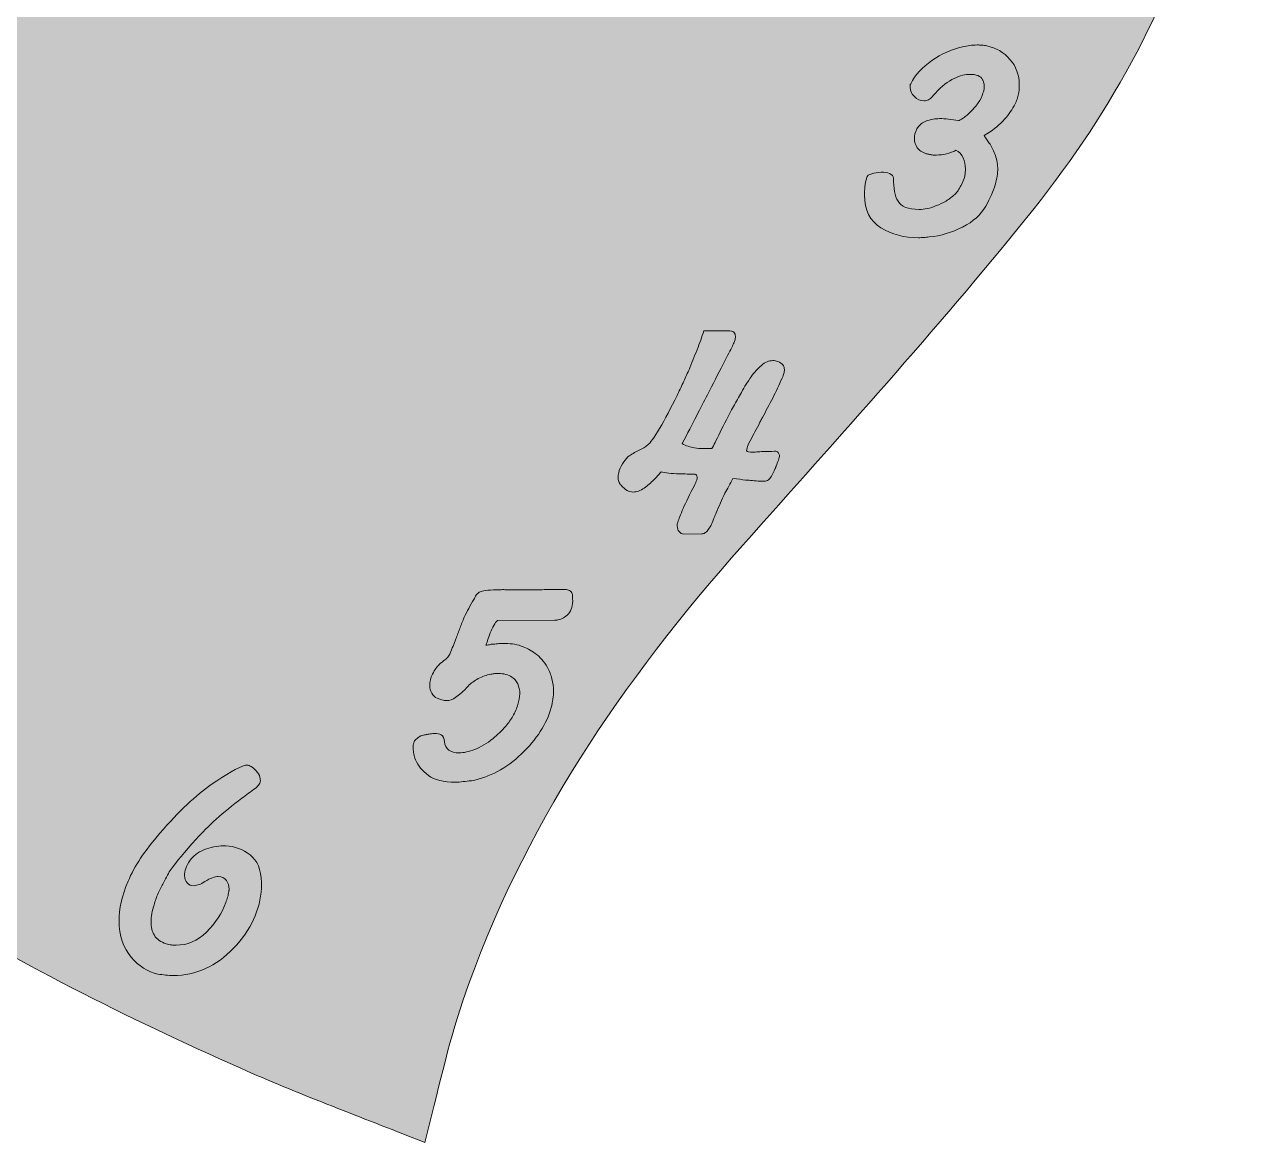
# Model space of a CAD drawing. Extents: x 60 to 4377, y -919 to -68.
# Drawn here: x 435 to 945, y -919 to -454 of the extents above; entities that cross this region are included whole.
import ezdxf

# ---------------------------------------------------------------- set-up
doc = ezdxf.new("R2010")
doc.units = 0
doc.header["$MEASUREMENT"] = 0
doc.layers.add('Layer 1', color=7, linetype='Continuous')

msp = doc.modelspace()

# ---------------------------------------------------------------- hatches: boundary and pattern name
at = {"layer": 'Layer 1', "true_color": 0xffffff}
h = msp.add_hatch(color=7, dxfattribs=at)
h.dxf.hatch_style = 2
edge = h.paths.add_edge_path()
edge.add_spline(control_points=[(883.34, -178.52), (820.02, -99.82), (736.1, -67.58), (636.44, -85.55), (552.25, -100.73), (489.89, -147.86), (452.76, -226.22), (451.51, -228.84), (450.05, -231.35), (448.48, -234.32), (444.58, -230.16), (441.52, -226.69), (438.25, -223.42), (387.7, -172.9), (327.68, -148.06), (255.57, -156.46), (151.19, -168.62), (76.74, -245.23), (66.74, -349.99), (59.99, -420.65), (76.75, -486.21), (109.55, -548.06), (147.62, -619.86), (202.15, -678.07), (264.03, -729.67), (344.31, -796.62), (433.77, -848.66), (529.36, -890.38), (553.04, -900.72), (577.33, -909.67), (601.44, -919.29), (607.03, -898.27), (611, -878.86), (617.35, -860.28), (641.92, -788.36), (683.74, -726.96), (733.9, -670.58), (773.91, -625.61), (814.4, -580.95), (852.2, -534.16), (885.13, -493.4), (911.45, -448.08), (924.81, -396.65), (945.36, -317.54), (935.16, -242.92), (883.34, -178.52)], knot_values=[0, 0, 0, 0, 1, 1, 1, 2, 2, 2, 3, 3, 3, 4, 4, 4, 5, 5, 5, 6, 6, 6, 7, 7, 7, 8, 8, 8, 9, 9, 9, 10, 10, 10, 11, 11, 11, 12, 12, 12, 13, 13, 13, 14, 14, 14, 15, 15, 15, 15], degree=3, periodic=1)
at = {"layer": 'Layer 1', "true_color": 0xed1c24}
h = msp.add_hatch(color=240, dxfattribs=at)
h.dxf.hatch_style = 2
edge = h.paths.add_edge_path()
edge.add_spline(control_points=[(883.34, -178.52), (820.02, -99.82), (736.1, -67.58), (636.44, -85.55), (552.25, -100.73), (489.89, -147.86), (452.76, -226.22), (451.51, -228.84), (450.05, -231.35), (448.48, -234.32), (444.58, -230.16), (441.52, -226.69), (438.25, -223.42), (387.7, -172.9), (327.68, -148.06), (255.57, -156.46), (151.19, -168.62), (76.74, -245.23), (66.74, -349.99), (59.99, -420.65), (76.75, -486.21), (109.55, -548.06), (147.62, -619.86), (202.15, -678.07), (264.03, -729.67), (344.31, -796.62), (433.77, -848.66), (529.36, -890.38), (553.04, -900.72), (577.33, -909.67), (601.44, -919.29), (607.03, -898.27), (611, -878.86), (617.35, -860.28), (641.92, -788.36), (683.74, -726.96), (733.9, -670.58), (773.91, -625.61), (814.4, -580.95), (852.2, -534.16), (885.13, -493.4), (911.45, -448.08), (924.81, -396.65), (945.36, -317.54), (935.16, -242.92), (883.34, -178.52)], knot_values=[0, 0, 0, 0, 1, 1, 1, 2, 2, 2, 3, 3, 3, 4, 4, 4, 5, 5, 5, 6, 6, 6, 7, 7, 7, 8, 8, 8, 9, 9, 9, 10, 10, 10, 11, 11, 11, 12, 12, 12, 13, 13, 13, 14, 14, 14, 15, 15, 15, 15], degree=3, periodic=1)
edge = h.paths.add_edge_path()
edge.add_spline(control_points=[(213.08, -302.52), (212.48, -305.42), (211.63, -308.51), (210.52, -311.79), (208.12, -318.82), (204.73, -325.01), (200.36, -330.37), (195.98, -335.72), (191.13, -338.36), (185.79, -338.29), (185.7, -338.29), (185.58, -338.29), (185.44, -338.29), (185.3, -338.29), (185.14, -338.29), (184.95, -338.29), (181.96, -338.03), (179.77, -336.89), (178.41, -334.88), (177.04, -332.88), (176.4, -330.24), (176.48, -326.96), (176.47, -324.72), (176.69, -322.24), (177.15, -319.52), (177.6, -316.8), (178.29, -313.85), (179.22, -310.67), (180.96, -304.02), (183.77, -298.2), (187.63, -293.23), (191.49, -288.25), (195.52, -285), (199.73, -283.49), (200.57, -283.11), (201.41, -282.85), (202.25, -282.7), (203.09, -282.56), (203.93, -282.49), (204.78, -282.48), (207.87, -282.56), (210.16, -283.67), (211.67, -285.82), (213.18, -287.97), (213.94, -290.91), (213.96, -294.65), (213.97, -296.99), (213.67, -299.61), (213.08, -302.52)], knot_values=[0, 0, 0, 0, 1, 1, 1, 2, 2, 2, 3, 3, 3, 4, 4, 4, 5, 5, 5, 6, 6, 6, 7, 7, 7, 8, 8, 8, 9, 9, 9, 10, 10, 10, 11, 11, 11, 12, 12, 12, 13, 13, 13, 14, 14, 14, 15, 15, 15, 16, 16, 16, 16], degree=3, periodic=1)
edge = h.paths.add_edge_path()
edge.add_spline(control_points=[(251.46, -662.34), (250.11, -663.65), (248.64, -664.69), (247.05, -665.44), (246.21, -665.82), (245.42, -666.13), (244.67, -666.37), (243.92, -666.6), (243.22, -666.82), (242.57, -667.01), (242.1, -667.1), (241.61, -667.18), (241.09, -667.22), (240.58, -667.28), (240.09, -667.3), (239.62, -667.3), (239.43, -667.3), (239.22, -667.3), (238.99, -667.3), (238.75, -667.31), (238.5, -667.31), (238.22, -667.31), (235.88, -667.13), (233.7, -666.53), (231.68, -665.51), (229.66, -664.49), (228.7, -663.42), (228.79, -662.3), (228.79, -662.3), (228.79, -662.16), (228.79, -662.16), (228.79, -662.16), (228.79, -662.02), (228.79, -662.02), (229.15, -660.14), (231.06, -657.96), (234.51, -655.46), (237.96, -652.97), (242.58, -650.16), (248.37, -647.05), (249.69, -648.54), (250.91, -650.03), (252.04, -651.53), (253.17, -653.02), (253.74, -654.7), (253.75, -656.57), (253.75, -656.66), (253.75, -656.74), (253.75, -656.78), (253.75, -656.83), (253.75, -656.9), (253.75, -656.99), (253.57, -659.24), (252.81, -661.02), (251.46, -662.34)], knot_values=[0, 0, 0, 0, 1, 1, 1, 2, 2, 2, 3, 3, 3, 4, 4, 4, 5, 5, 5, 6, 6, 6, 7, 7, 7, 8, 8, 8, 9, 9, 9, 10, 10, 10, 11, 11, 11, 12, 12, 12, 13, 13, 13, 14, 14, 14, 15, 15, 15, 16, 16, 16, 17, 17, 17, 18, 18, 18, 18], degree=3, periodic=1)
edge = h.paths.add_edge_path()
edge.add_spline(control_points=[(521.61, -277.87), (521.14, -278.34), (520.63, -278.77), (520.07, -279.14), (519.14, -280.08), (518.06, -280.88), (516.85, -281.54), (515.64, -282.2), (514.28, -282.54), (512.78, -282.54), (512.69, -282.54), (512.55, -282.54), (512.36, -282.54), (512.18, -282.55), (512.03, -282.55), (511.94, -282.55), (511.75, -282.55), (511.59, -282.53), (511.45, -282.48), (511.31, -282.43), (511.15, -282.41), (510.96, -282.41), (509.46, -282.23), (508.33, -281.67), (507.58, -280.74), (506.83, -279.81), (506.45, -278.83), (506.45, -277.8), (506.45, -277.71), (506.45, -277.61), (506.45, -277.52), (506.45, -277.43), (506.44, -277.33), (506.44, -277.24), (506.63, -276.39), (507.09, -275.57), (507.84, -274.77), (508.58, -273.98), (509.7, -273.43), (511.2, -273.15), (511.48, -273.05), (511.76, -273), (512.04, -273), (512.32, -273), (512.6, -273), (512.88, -273), (514.19, -272.99), (515.48, -273.22), (516.75, -273.68), (518.01, -274.15), (519.16, -274.65), (520.19, -275.21), (520.75, -275.49), (521.27, -275.77), (521.74, -276.05), (522.21, -276.32), (522.63, -276.56), (523.01, -276.74), (522.54, -277.03), (522.07, -277.4), (521.61, -277.87)], knot_values=[0, 0, 0, 0, 1, 1, 1, 2, 2, 2, 3, 3, 3, 4, 4, 4, 5, 5, 5, 6, 6, 6, 7, 7, 7, 8, 8, 8, 9, 9, 9, 10, 10, 10, 11, 11, 11, 12, 12, 12, 13, 13, 13, 14, 14, 14, 15, 15, 15, 16, 16, 16, 17, 17, 17, 18, 18, 18, 19, 19, 19, 20, 20, 20, 20], degree=3, periodic=1)
edge = h.paths.add_edge_path()
edge.add_spline(control_points=[(830.49, -318.07), (830.02, -318.54), (829.51, -318.96), (828.95, -319.34), (828.02, -320.28), (826.95, -321.08), (825.74, -321.74), (824.52, -322.4), (823.16, -322.73), (821.67, -322.74), (821.57, -322.74), (821.43, -322.74), (821.25, -322.74), (821.06, -322.74), (820.92, -322.74), (820.83, -322.74), (820.64, -322.75), (820.48, -322.72), (820.33, -322.68), (820.19, -322.63), (820.03, -322.61), (819.84, -322.61), (818.34, -322.43), (817.22, -321.87), (816.47, -320.94), (815.71, -320.01), (815.34, -319.03), (815.33, -318), (815.33, -317.9), (815.33, -317.81), (815.33, -317.72), (815.33, -317.62), (815.33, -317.53), (815.33, -317.43), (815.51, -316.59), (815.97, -315.77), (816.72, -314.97), (817.47, -314.17), (818.59, -313.63), (820.08, -313.34), (820.36, -313.25), (820.64, -313.2), (820.92, -313.2), (821.2, -313.2), (821.49, -313.2), (821.77, -313.2), (823.08, -313.19), (824.36, -313.42), (825.63, -313.88), (826.89, -314.34), (828.04, -314.85), (829.08, -315.41), (829.64, -315.69), (830.15, -315.96), (830.62, -316.24), (831.09, -316.52), (831.51, -316.76), (831.89, -316.94), (831.42, -317.22), (830.96, -317.6), (830.49, -318.07)], knot_values=[0, 0, 0, 0, 1, 1, 1, 2, 2, 2, 3, 3, 3, 4, 4, 4, 5, 5, 5, 6, 6, 6, 7, 7, 7, 8, 8, 8, 9, 9, 9, 10, 10, 10, 11, 11, 11, 12, 12, 12, 13, 13, 13, 14, 14, 14, 15, 15, 15, 16, 16, 16, 17, 17, 17, 18, 18, 18, 19, 19, 19, 20, 20, 20, 20], degree=3, periodic=1)

# ---------------------------------------------------------------- linework, layer by layer
at = {"layer": 'Layer 1', "lineweight": 0}
for points, knots in [([(883.34, -178.52), (820.02, -99.82), (736.1, -67.58), (636.44, -85.55), (552.25, -100.73), (489.89, -147.86), (452.76, -226.22), (451.51, -228.84), (450.05, -231.35), (448.48, -234.32), (444.58, -230.16), (441.52, -226.69), (438.25, -223.42), (387.7, -172.9), (327.68, -148.06), (255.57, -156.46), (151.19, -168.62), (76.74, -245.23), (66.74, -349.99), (59.99, -420.65), (76.75, -486.21), (109.55, -548.06), (147.62, -619.86), (202.15, -678.07), (264.03, -729.67), (344.31, -796.62), (433.77, -848.66), (529.36, -890.38), (553.04, -900.72), (577.33, -909.67), (601.44, -919.29), (607.03, -898.27), (611, -878.86), (617.35, -860.28), (641.92, -788.36), (683.74, -726.96), (733.9, -670.58), (773.91, -625.61), (814.4, -580.95), (852.2, -534.16), (885.13, -493.4), (911.45, -448.08), (924.81, -396.65), (945.36, -317.54), (935.16, -242.92), (883.34, -178.52)], [0, 0, 0, 0, 1, 1, 1, 2, 2, 2, 3, 3, 3, 4, 4, 4, 5, 5, 5, 6, 6, 6, 7, 7, 7, 8, 8, 8, 9, 9, 9, 10, 10, 10, 11, 11, 11, 12, 12, 12, 13, 13, 13, 14, 14, 14, 15, 15, 15, 15]), ([(883.34, -178.52), (820.02, -99.82), (736.1, -67.58), (636.44, -85.55), (552.25, -100.73), (489.89, -147.86), (452.76, -226.22), (451.51, -228.84), (450.05, -231.35), (448.48, -234.32), (444.58, -230.16), (441.52, -226.69), (438.25, -223.42), (387.7, -172.9), (327.68, -148.06), (255.57, -156.46), (151.19, -168.62), (76.74, -245.23), (66.74, -349.99), (59.99, -420.65), (76.75, -486.21), (109.55, -548.06), (147.62, -619.86), (202.15, -678.07), (264.03, -729.67), (344.31, -796.62), (433.77, -848.66), (529.36, -890.38), (553.04, -900.72), (577.33, -909.67), (601.44, -919.29), (607.03, -898.27), (611, -878.86), (617.35, -860.28), (641.92, -788.36), (683.74, -726.96), (733.9, -670.58), (773.91, -625.61), (814.4, -580.95), (852.2, -534.16), (885.13, -493.4), (911.45, -448.08), (924.81, -396.65), (945.36, -317.54), (935.16, -242.92), (883.34, -178.52)], [0, 0, 0, 0, 1, 1, 1, 2, 2, 2, 3, 3, 3, 4, 4, 4, 5, 5, 5, 6, 6, 6, 7, 7, 7, 8, 8, 8, 9, 9, 9, 10, 10, 10, 11, 11, 11, 12, 12, 12, 13, 13, 13, 14, 14, 14, 15, 15, 15, 15]), ([(883.34, -178.52), (820.02, -99.82), (736.1, -67.58), (636.44, -85.55), (552.25, -100.73), (489.89, -147.86), (452.76, -226.22), (451.51, -228.84), (450.05, -231.35), (448.48, -234.32), (444.58, -230.16), (441.52, -226.69), (438.25, -223.42), (387.7, -172.9), (327.68, -148.06), (255.57, -156.46), (151.19, -168.62), (76.74, -245.23), (66.74, -349.99), (59.99, -420.65), (76.75, -486.21), (109.55, -548.06), (147.62, -619.86), (202.15, -678.07), (264.03, -729.67), (344.31, -796.62), (433.77, -848.66), (529.36, -890.38), (553.04, -900.72), (577.33, -909.67), (601.44, -919.29), (607.03, -898.27), (611, -878.86), (617.35, -860.28), (641.92, -788.36), (683.74, -726.96), (733.9, -670.58), (773.91, -625.61), (814.4, -580.95), (852.2, -534.16), (885.13, -493.4), (911.45, -448.08), (924.81, -396.65), (945.36, -317.54), (935.16, -242.92), (883.34, -178.52)], [0, 0, 0, 0, 1, 1, 1, 2, 2, 2, 3, 3, 3, 4, 4, 4, 5, 5, 5, 6, 6, 6, 7, 7, 7, 8, 8, 8, 9, 9, 9, 10, 10, 10, 11, 11, 11, 12, 12, 12, 13, 13, 13, 14, 14, 14, 15, 15, 15, 15]), ([(848.62, -483.11), (848.3, -484.61), (847.72, -486.11), (846.89, -487.61), (845.77, -489.77), (844.22, -491.9), (842.21, -494.02), (840.21, -496.13), (837.62, -498.13), (834.45, -500.02), (834.73, -500.48), (835.06, -500.97), (835.44, -501.49), (835.81, -502), (836.19, -502.53), (836.57, -503.09), (837.42, -504.4), (838.19, -505.92), (838.9, -507.65), (839.61, -509.38), (840.02, -511.36), (840.12, -513.61), (840.13, -515.67), (839.77, -517.98), (839.03, -520.56), (838.29, -523.14), (837, -526.07), (835.14, -529.35), (833.1, -532.92), (829.88, -535.83), (825.49, -538.09), (821.1, -540.36), (816.43, -541.74), (811.48, -542.23), (810.73, -542.32), (810, -542.4), (809.3, -542.45), (808.6, -542.5), (807.87, -542.52), (807.13, -542.53), (801.23, -542.55), (796.01, -541.17), (791.46, -538.39), (786.9, -535.6), (784.62, -531.03), (784.59, -524.66), (784.58, -523.63), (784.65, -522.51), (784.78, -521.29), (784.92, -520.08), (785.17, -518.81), (785.54, -517.5), (785.72, -516.75), (786.42, -516.21), (787.64, -515.87), (788.85, -515.54), (790.16, -515.33), (791.56, -515.23), (792.87, -515.22), (794.04, -515.43), (795.08, -515.84), (796.11, -516.26), (796.63, -516.89), (796.63, -517.73), (796.65, -521.85), (797.29, -525.05), (798.57, -527.34), (799.84, -529.62), (802.77, -530.76), (807.36, -530.74), (808.38, -530.73), (809.53, -530.61), (810.79, -530.37), (812.05, -530.13), (813.29, -529.73), (814.51, -529.16), (815.91, -528.69), (817.26, -528.05), (818.57, -527.25), (819.87, -526.45), (821.09, -525.53), (822.21, -524.49), (823.23, -523.46), (824.09, -522.26), (824.79, -520.9), (825.48, -519.54), (826.01, -518.21), (826.38, -516.9), (826.47, -516.33), (826.54, -515.8), (826.59, -515.28), (826.63, -514.77), (826.65, -514.28), (826.65, -513.81), (826.64, -512.22), (826.31, -510.7), (825.65, -509.25), (824.99, -507.8), (824, -506.75), (822.69, -506.1), (821.47, -506.77), (820.16, -507.26), (818.76, -507.59), (817.36, -507.93), (815.96, -508.1), (814.55, -508.11), (814.36, -508.11), (814.13, -508.11), (813.85, -508.11), (813.57, -508.11), (813.34, -508.11), (813.15, -508.11), (812.68, -508.02), (812.21, -507.93), (811.74, -507.84), (811.28, -507.75), (810.81, -507.65), (810.34, -507.56), (808.65, -507.01), (807.41, -506.17), (806.61, -505.05), (805.81, -503.93), (805.41, -502.72), (805.4, -501.41), (805.4, -501.22), (805.4, -501.06), (805.4, -500.92), (805.4, -500.78), (805.4, -500.61), (805.4, -500.43), (805.58, -498.93), (806.15, -497.54), (807.13, -496.28), (808.11, -495.01), (809.39, -494.14), (810.98, -493.66), (811.63, -493.47), (812.38, -493.31), (813.22, -493.16), (814.07, -493.02), (814.95, -492.94), (815.89, -492.94), (817.01, -492.93), (818.25, -493), (819.61, -493.13), (820.97, -493.27), (822.35, -493.47), (823.75, -493.75), (824.03, -493.75), (824.69, -493.39), (825.71, -492.69), (826.74, -491.98), (827.86, -491.02), (829.07, -489.79), (830.09, -488.76), (831.07, -487.61), (832, -486.34), (832.93, -485.07), (833.58, -483.74), (833.95, -482.33), (834.13, -481.96), (834.27, -481.54), (834.36, -481.07), (834.45, -480.6), (834.5, -480.13), (834.5, -479.66), (834.5, -479.29), (834.47, -478.94), (834.42, -478.61), (834.37, -478.28), (834.3, -477.98), (834.21, -477.7), (834.21, -477.51), (834.16, -477.35), (834.07, -477.21), (833.97, -477.07), (833.88, -476.91), (833.78, -476.72), (833.41, -475.97), (832.75, -475.41), (831.81, -475.04), (830.87, -474.67), (829.8, -474.49), (828.58, -474.5), (826.71, -474.41), (824.49, -474.98), (821.92, -476.21), (819.35, -477.44), (816.76, -479.46), (814.16, -482.28), (813.97, -482.56), (813.76, -482.8), (813.53, -482.98), (813.3, -483.17), (813.09, -483.41), (812.9, -483.69), (812.43, -484.35), (811.9, -484.82), (811.29, -485.1), (810.68, -485.38), (810.05, -485.53), (809.4, -485.53), (807.9, -485.54), (806.57, -484.96), (805.39, -483.79), (804.22, -482.63), (803.63, -481.34), (803.62, -479.94), (803.62, -479.75), (803.62, -479.61), (803.62, -479.52), (803.62, -479.43), (803.62, -479.29), (803.62, -479.1), (803.62, -479.01), (803.64, -478.89), (803.69, -478.75), (803.73, -478.61), (803.8, -478.49), (803.89, -478.39), (805.75, -474.74), (808.68, -471.52), (812.69, -468.74), (816.7, -465.96), (820.95, -464.05), (825.44, -463), (826.47, -462.81), (827.48, -462.64), (828.46, -462.49), (829.44, -462.35), (830.44, -462.28), (831.47, -462.27), (832.22, -462.27), (832.92, -462.29), (833.58, -462.33), (834.23, -462.38), (834.89, -462.49), (835.55, -462.67), (839.39, -463.41), (842.6, -465.26), (845.19, -468.25), (847.77, -471.23), (849.08, -474.73), (849.09, -478.76), (849.1, -480.16), (848.94, -481.61), (848.62, -483.11)], [0, 0, 0, 0, 1, 1, 1, 2, 2, 2, 3, 3, 3, 4, 4, 4, 5, 5, 5, 6, 6, 6, 7, 7, 7, 8, 8, 8, 9, 9, 9, 10, 10, 10, 11, 11, 11, 12, 12, 12, 13, 13, 13, 14, 14, 14, 15, 15, 15, 16, 16, 16, 17, 17, 17, 18, 18, 18, 19, 19, 19, 20, 20, 20, 21, 21, 21, 22, 22, 22, 23, 23, 23, 24, 24, 24, 25, 25, 25, 26, 26, 26, 27, 27, 27, 28, 28, 28, 29, 29, 29, 30, 30, 30, 31, 31, 31, 32, 32, 32, 33, 33, 33, 34, 34, 34, 35, 35, 35, 36, 36, 36, 37, 37, 37, 38, 38, 38, 39, 39, 39, 40, 40, 40, 41, 41, 41, 42, 42, 42, 43, 43, 43, 44, 44, 44, 45, 45, 45, 46, 46, 46, 47, 47, 47, 48, 48, 48, 49, 49, 49, 50, 50, 50, 51, 51, 51, 52, 52, 52, 53, 53, 53, 54, 54, 54, 55, 55, 55, 56, 56, 56, 57, 57, 57, 58, 58, 58, 59, 59, 59, 60, 60, 60, 61, 61, 61, 62, 62, 62, 63, 63, 63, 64, 64, 64, 65, 65, 65, 66, 66, 66, 67, 67, 67, 68, 68, 68, 69, 69, 69, 70, 70, 70, 71, 71, 71, 72, 72, 72, 73, 73, 73, 74, 74, 74, 75, 75, 75, 76, 76, 76, 77, 77, 77, 78, 78, 78, 79, 79, 79, 80, 80, 80, 81, 81, 81, 82, 82, 82, 82]), ([(751.05, -599.01), (750.91, -599.57), (750.66, -600.23), (750.29, -600.98), (749.08, -603.79), (747.79, -606.56), (746.4, -609.28), (745, -612), (743.56, -614.72), (742.08, -617.44), (741.8, -617.91), (741.52, -618.4), (741.25, -618.92), (740.97, -619.43), (740.73, -619.93), (740.55, -620.4), (739.81, -621.71), (739.11, -623), (738.46, -624.26), (737.81, -625.53), (737.16, -626.82), (736.51, -628.13), (736.05, -629.07), (735.72, -629.91), (735.54, -630.66), (735.36, -631.41), (735.87, -631.79), (737.09, -631.78), (737.65, -631.78), (738.33, -631.77), (739.13, -631.77), (739.92, -631.77), (740.79, -631.72), (741.72, -631.62), (741.91, -631.62), (742.14, -631.62), (742.42, -631.62), (742.71, -631.61), (742.94, -631.61), (743.13, -631.61), (744.25, -631.61), (745.6, -631.56), (747.2, -631.45), (747.94, -631.45), (748.43, -631.61), (748.67, -631.94), (748.9, -632.27), (749.07, -632.66), (749.17, -633.13), (749.17, -633.69), (749.03, -634.37), (748.76, -635.17), (748.48, -635.96), (748.15, -636.78), (747.78, -637.63), (747.69, -637.72), (747.65, -637.82), (747.65, -637.91), (747.65, -638), (747.62, -638.12), (747.58, -638.26), (747.53, -638.4), (747.46, -638.52), (747.37, -638.61), (746.81, -640.02), (746.3, -641.1), (745.84, -641.85), (745.37, -642.6), (744.95, -643.11), (744.58, -643.4), (744.3, -643.59), (744.02, -643.73), (743.74, -643.82), (743.46, -643.92), (743.18, -643.96), (742.9, -643.97), (742.24, -643.97), (741.38, -643.93), (740.3, -643.84), (739.23, -643.75), (738.17, -643.66), (737.14, -643.57), (736.77, -643.57), (736.39, -643.55), (736.02, -643.5), (735.64, -643.46), (735.32, -643.44), (735.04, -643.44), (733.63, -643.26), (731.9, -643.03), (729.84, -642.76), (729.28, -643.89), (728.73, -644.96), (728.17, -646), (727.61, -647.03), (727.06, -648.01), (726.5, -648.95), (725.85, -650.27), (725.22, -651.6), (724.62, -652.96), (724.02, -654.32), (723.44, -655.7), (722.89, -657.11), (722.7, -657.58), (722.52, -658.02), (722.33, -658.44), (722.14, -658.87), (721.96, -659.31), (721.78, -659.78), (721.41, -660.81), (721.01, -661.7), (720.59, -662.45), (720.18, -663.2), (719.78, -663.81), (719.41, -664.28), (718.94, -664.85), (718.52, -665.24), (718.15, -665.48), (717.78, -665.72), (717.36, -665.84), (716.89, -665.84), (716.89, -665.84), (709.31, -666.01), (709.31, -666.01), (708.56, -665.92), (707.93, -665.55), (707.41, -664.9), (706.89, -664.24), (706.63, -663.5), (706.63, -662.65), (706.63, -662.47), (706.63, -662.26), (706.62, -662.02), (706.62, -661.79), (706.67, -661.58), (706.76, -661.39), (707.04, -660.36), (707.69, -658.63), (708.7, -656.19), (709.72, -653.75), (711.21, -650.66), (713.15, -646.9), (714.45, -644.47), (715.05, -642.9), (714.96, -642.19), (714.86, -641.49), (714.58, -641.1), (714.11, -641.01), (714.11, -641.01), (713.97, -641.01), (713.97, -641.01), (713.97, -641.01), (713.83, -641.01), (713.83, -641.01), (713.74, -641.01), (713.64, -641.01), (713.55, -641.01), (712.71, -641.01), (711.77, -640.99), (710.74, -640.95), (709.71, -640.91), (708.64, -640.89), (707.51, -640.89), (705.92, -640.81), (704.45, -640.7), (703.09, -640.56), (701.73, -640.43), (700.68, -640.27), (699.93, -640.09), (699.46, -640.56), (698.97, -641.07), (698.46, -641.64), (697.95, -642.2), (697.42, -642.76), (696.86, -643.33), (695.65, -644.55), (694.29, -645.7), (692.8, -646.79), (691.31, -647.87), (689.77, -648.41), (688.18, -648.42), (687.33, -648.42), (686.51, -648.19), (685.72, -647.73), (684.92, -647.27), (684.1, -646.57), (683.25, -645.63), (682.78, -645.17), (682.45, -644.66), (682.26, -644.09), (682.07, -643.53), (681.98, -642.93), (681.97, -642.27), (681.97, -641.99), (682, -641.69), (682.04, -641.36), (682.09, -641.03), (682.16, -640.73), (682.25, -640.45), (682.52, -639.13), (683.03, -637.89), (683.77, -636.72), (684.52, -635.55), (685.26, -634.58), (686.01, -633.83), (686.85, -633.27), (687.62, -632.77), (688.32, -632.35), (689.02, -631.92), (689.74, -631.52), (690.49, -631.14), (690.86, -630.96), (691.23, -630.77), (691.61, -630.58), (691.98, -630.39), (692.35, -630.2), (692.73, -630.01), (693.01, -629.82), (693.26, -629.64), (693.5, -629.45), (693.73, -629.26), (693.99, -629.07), (694.27, -628.88), (695.29, -628.13), (696.97, -625.81), (699.29, -621.91), (701.61, -618.02), (704.02, -613.45), (706.53, -608.19), (707.36, -606.51), (708.2, -604.77), (709.03, -602.99), (709.86, -601.21), (710.65, -599.47), (711.39, -597.78), (712.6, -594.88), (713.75, -592.02), (714.86, -589.21), (715.98, -586.39), (716.9, -583.77), (717.64, -581.33), (719.79, -581.32), (721.47, -581.32), (722.69, -581.31), (724, -581.31), (725.68, -581.3), (727.74, -581.29), (728.96, -581.28), (729.78, -581.49), (730.2, -581.91), (730.63, -582.33), (730.84, -582.91), (730.84, -583.66), (730.84, -583.94), (730.82, -584.22), (730.77, -584.5), (730.73, -584.79), (730.66, -585.07), (730.57, -585.35), (730.47, -585.63), (730.38, -585.91), (730.29, -586.19), (730.2, -586.47), (730.06, -586.75), (729.87, -587.04), (729.78, -587.22), (729.71, -587.39), (729.66, -587.53), (729.62, -587.67), (729.55, -587.83), (729.46, -588.02), (728.9, -589.05), (727.62, -591.51), (725.63, -595.41), (723.63, -599.3), (721.48, -603.49), (719.16, -608), (716.56, -613.06), (713.08, -619.81), (708.72, -628.26), (709.47, -628.72), (710.29, -629.09), (711.18, -629.37), (712.07, -629.64), (712.94, -629.88), (713.78, -630.06), (715, -630.24), (716.14, -630.33), (717.22, -630.32), (718.3, -630.32), (719.21, -630.31), (719.96, -630.31), (720.15, -630.31), (720.33, -630.31), (720.52, -630.31), (720.71, -630.31), (720.89, -630.31), (721.08, -630.31), (721.73, -629.18), (722.87, -626.93), (724.49, -623.55), (726.11, -620.18), (727.95, -616.61), (729.99, -612.86), (730.55, -611.83), (731.1, -610.82), (731.66, -609.84), (732.22, -608.85), (732.77, -607.89), (733.33, -606.95), (733.98, -605.73), (734.65, -604.58), (735.35, -603.5), (736.05, -602.43), (736.72, -601.42), (737.37, -600.48), (738.77, -598.6), (740.21, -597), (741.7, -595.69), (743.19, -594.37), (744.78, -593.71), (746.47, -593.7), (746.84, -593.7), (747.19, -593.72), (747.52, -593.76), (747.85, -593.81), (748.2, -593.93), (748.57, -594.11), (749.51, -594.48), (750.19, -594.95), (750.62, -595.51), (751.04, -596.06), (751.25, -596.72), (751.25, -597.47), (751.26, -597.94), (751.19, -598.45), (751.05, -599.01)], [0, 0, 0, 0, 1, 1, 1, 2, 2, 2, 3, 3, 3, 4, 4, 4, 5, 5, 5, 6, 6, 6, 7, 7, 7, 8, 8, 8, 9, 9, 9, 10, 10, 10, 11, 11, 11, 12, 12, 12, 13, 13, 13, 14, 14, 14, 15, 15, 15, 16, 16, 16, 17, 17, 17, 18, 18, 18, 19, 19, 19, 20, 20, 20, 21, 21, 21, 22, 22, 22, 23, 23, 23, 24, 24, 24, 25, 25, 25, 26, 26, 26, 27, 27, 27, 28, 28, 28, 29, 29, 29, 30, 30, 30, 31, 31, 31, 32, 32, 32, 33, 33, 33, 34, 34, 34, 35, 35, 35, 36, 36, 36, 37, 37, 37, 38, 38, 38, 39, 39, 39, 40, 40, 40, 41, 41, 41, 42, 42, 42, 43, 43, 43, 44, 44, 44, 45, 45, 45, 46, 46, 46, 47, 47, 47, 48, 48, 48, 49, 49, 49, 50, 50, 50, 51, 51, 51, 52, 52, 52, 53, 53, 53, 54, 54, 54, 55, 55, 55, 56, 56, 56, 57, 57, 57, 58, 58, 58, 59, 59, 59, 60, 60, 60, 61, 61, 61, 62, 62, 62, 63, 63, 63, 64, 64, 64, 65, 65, 65, 66, 66, 66, 67, 67, 67, 68, 68, 68, 69, 69, 69, 70, 70, 70, 71, 71, 71, 72, 72, 72, 73, 73, 73, 74, 74, 74, 75, 75, 75, 76, 76, 76, 77, 77, 77, 78, 78, 78, 79, 79, 79, 80, 80, 80, 81, 81, 81, 82, 82, 82, 83, 83, 83, 84, 84, 84, 85, 85, 85, 86, 86, 86, 87, 87, 87, 88, 88, 88, 89, 89, 89, 90, 90, 90, 91, 91, 91, 92, 92, 92, 93, 93, 93, 94, 94, 94, 95, 95, 95, 96, 96, 96, 97, 97, 97, 98, 98, 98, 99, 99, 99, 100, 100, 100, 101, 101, 101, 102, 102, 102, 103, 103, 103, 104, 104, 104, 105, 105, 105, 106, 106, 106, 107, 107, 107, 108, 108, 108, 109, 109, 109, 110, 110, 110, 111, 111, 111, 112, 112, 112, 112]), ([(661.27, -699.15), (659.96, -700.56), (658.52, -701.41), (656.93, -701.7), (656.74, -701.79), (656.53, -701.84), (656.3, -701.84), (656.06, -701.84), (655.85, -701.84), (655.67, -701.84), (655.67, -701.84), (631.81, -701.95), (631.81, -701.95), (631.25, -702.32), (630.71, -703.01), (630.2, -703.99), (629.69, -704.97), (629.2, -705.98), (628.74, -707.01), (628.27, -708.14), (627.91, -709.22), (627.63, -710.25), (627.35, -711.28), (627.12, -711.93), (626.94, -712.22), (627.22, -712.21), (627.59, -712.17), (628.06, -712.07), (628.53, -711.98), (629.04, -711.88), (629.6, -711.78), (630.26, -711.78), (630.98, -711.73), (631.78, -711.63), (632.57, -711.54), (633.44, -711.49), (634.37, -711.48), (635.5, -711.48), (636.69, -711.54), (637.95, -711.68), (639.22, -711.81), (640.46, -712.11), (641.68, -712.57), (643.65, -713.22), (645.59, -714.24), (647.52, -715.63), (649.44, -717.03), (651.11, -718.99), (652.53, -721.51), (653.37, -723), (654.01, -724.57), (654.44, -726.2), (654.87, -727.84), (655.09, -729.5), (655.09, -731.18), (655.1, -732.3), (655.01, -733.45), (654.83, -734.62), (654.65, -735.79), (654.42, -736.99), (654.14, -738.2), (652.21, -745.04), (648.07, -751.47), (641.74, -757.49), (635.4, -763.51), (628.44, -767.23), (620.87, -768.67), (619.66, -768.77), (618.51, -768.89), (617.44, -769.04), (616.36, -769.18), (615.31, -769.26), (614.28, -769.26), (609.32, -769.28), (605.55, -768.34), (602.97, -766.43), (600.38, -764.53), (598.62, -762.36), (597.67, -759.93), (597.29, -759.09), (597.03, -758.27), (596.89, -757.48), (596.75, -756.68), (596.67, -755.91), (596.67, -755.16), (596.67, -754.98), (596.67, -754.81), (596.67, -754.67), (596.67, -754.53), (596.67, -754.41), (596.67, -754.32), (596.67, -754.04), (596.71, -753.71), (596.8, -753.34), (596.89, -752.96), (597.03, -752.54), (597.22, -752.07), (597.59, -751.6), (598.08, -751.13), (598.69, -750.66), (599.29, -750.19), (600.2, -749.81), (601.42, -749.53), (601.6, -749.52), (601.81, -749.5), (602.05, -749.45), (602.28, -749.41), (602.54, -749.34), (602.82, -749.24), (603.19, -749.24), (603.54, -749.21), (603.87, -749.16), (604.2, -749.12), (604.5, -749.05), (604.78, -748.95), (604.97, -748.95), (605.13, -748.95), (605.27, -748.95), (605.41, -748.95), (605.53, -748.95), (605.62, -748.95), (606.65, -748.94), (607.57, -749.15), (608.37, -749.57), (609.16, -749.98), (609.61, -750.94), (609.71, -752.44), (609.81, -753.93), (610.4, -755.08), (611.48, -755.87), (612.56, -756.66), (613.99, -757.05), (615.77, -757.04), (617.73, -757.03), (619.93, -756.56), (622.36, -755.61), (624.79, -754.66), (627.31, -753.15), (629.92, -751.08), (630.76, -750.33), (631.64, -749.53), (632.57, -748.69), (633.51, -747.84), (634.39, -746.9), (635.23, -745.87), (635.79, -745.21), (636.32, -744.53), (636.83, -743.82), (637.34, -743.12), (637.79, -742.44), (638.16, -741.78), (639.08, -740.09), (639.78, -738.48), (640.24, -736.93), (640.7, -735.38), (640.98, -733.91), (641.06, -732.51), (641.06, -730.92), (640.77, -729.51), (640.2, -728.3), (639.64, -727.09), (638.84, -726.15), (637.8, -725.5), (637.05, -725.04), (636.19, -724.67), (635.2, -724.39), (634.22, -724.11), (633.21, -723.98), (632.18, -723.98), (631.62, -723.99), (631.08, -724.01), (630.57, -724.06), (630.06, -724.11), (629.52, -724.18), (628.96, -724.28), (627.18, -724.66), (625.45, -725.28), (623.77, -726.13), (622.09, -726.98), (620.69, -728.01), (619.57, -729.23), (617.52, -731.4), (615.82, -732.95), (614.47, -733.89), (613.12, -734.83), (611.79, -735.3), (610.48, -735.31), (610.29, -735.31), (610.08, -735.31), (609.85, -735.31), (609.61, -735.31), (609.4, -735.27), (609.21, -735.17), (608.84, -735.08), (608.44, -734.97), (608.02, -734.83), (607.6, -734.69), (607.15, -734.53), (606.68, -734.34), (605.74, -733.88), (604.99, -733.16), (604.43, -732.18), (603.86, -731.2), (603.58, -730.1), (603.57, -728.88), (603.57, -728.14), (603.66, -727.36), (603.84, -726.57), (604.02, -725.77), (604.3, -725), (604.67, -724.25), (605.69, -722.37), (606.63, -721.06), (607.46, -720.3), (608.3, -719.55), (609.09, -718.89), (609.84, -718.33), (610.31, -717.95), (610.73, -717.55), (611.1, -717.13), (611.47, -716.71), (611.8, -716.17), (612.07, -715.51), (612.44, -714.57), (612.84, -713.61), (613.25, -712.63), (613.67, -711.64), (614.06, -710.64), (614.43, -709.6), (614.99, -708.11), (615.54, -706.61), (616.1, -705.1), (616.65, -703.61), (617.25, -702.11), (617.9, -700.61), (618.46, -699.39), (619.09, -698.14), (619.78, -696.88), (620.48, -695.61), (621.2, -694.37), (621.94, -693.15), (622.13, -692.87), (622.26, -692.61), (622.36, -692.37), (622.45, -692.14), (622.54, -691.93), (622.64, -691.74), (623.1, -690.9), (623.87, -690.26), (624.94, -689.84), (626.02, -689.41), (628.71, -689.19), (633.01, -689.17), (633.48, -689.07), (633.94, -689.05), (634.42, -689.09), (634.88, -689.14), (635.4, -689.16), (635.96, -689.16), (636.24, -689.15), (636.52, -689.15), (636.8, -689.15), (637.08, -689.15), (637.36, -689.15), (637.64, -689.15), (642.42, -689.13), (646.07, -689.11), (648.59, -689.1), (651.12, -689.09), (653.18, -689.08), (654.77, -689.07), (655.33, -689.07), (655.84, -689.07), (656.31, -689.07), (656.78, -689.06), (657.25, -689.06), (657.72, -689.06), (657.9, -689.06), (658.14, -689.06), (658.42, -689.06), (658.7, -689.06), (658.98, -689.05), (659.26, -689.05), (659.35, -689.05), (659.45, -689.05), (659.54, -689.05), (659.73, -689.05), (659.89, -689.05), (660.03, -689.05), (660.17, -689.05), (660.33, -689.05), (660.52, -689.05), (661.08, -689.14), (661.62, -689.35), (662.14, -689.67), (662.66, -690), (662.96, -690.67), (663.06, -691.7), (663.06, -691.8), (663.06, -691.89), (663.06, -691.98), (663.06, -692.08), (663.06, -692.17), (663.06, -692.26), (663.06, -692.36), (663.06, -692.45), (663.06, -692.54), (663.07, -692.64), (663.07, -692.73), (663.07, -692.82), (663.17, -695.63), (662.57, -697.74), (661.27, -699.15)], [0, 0, 0, 0, 1, 1, 1, 2, 2, 2, 3, 3, 3, 4, 4, 4, 5, 5, 5, 6, 6, 6, 7, 7, 7, 8, 8, 8, 9, 9, 9, 10, 10, 10, 11, 11, 11, 12, 12, 12, 13, 13, 13, 14, 14, 14, 15, 15, 15, 16, 16, 16, 17, 17, 17, 18, 18, 18, 19, 19, 19, 20, 20, 20, 21, 21, 21, 22, 22, 22, 23, 23, 23, 24, 24, 24, 25, 25, 25, 26, 26, 26, 27, 27, 27, 28, 28, 28, 29, 29, 29, 30, 30, 30, 31, 31, 31, 32, 32, 32, 33, 33, 33, 34, 34, 34, 35, 35, 35, 36, 36, 36, 37, 37, 37, 38, 38, 38, 39, 39, 39, 40, 40, 40, 41, 41, 41, 42, 42, 42, 43, 43, 43, 44, 44, 44, 45, 45, 45, 46, 46, 46, 47, 47, 47, 48, 48, 48, 49, 49, 49, 50, 50, 50, 51, 51, 51, 52, 52, 52, 53, 53, 53, 54, 54, 54, 55, 55, 55, 56, 56, 56, 57, 57, 57, 58, 58, 58, 59, 59, 59, 60, 60, 60, 61, 61, 61, 62, 62, 62, 63, 63, 63, 64, 64, 64, 65, 65, 65, 66, 66, 66, 67, 67, 67, 68, 68, 68, 69, 69, 69, 70, 70, 70, 71, 71, 71, 72, 72, 72, 73, 73, 73, 74, 74, 74, 75, 75, 75, 76, 76, 76, 77, 77, 77, 78, 78, 78, 79, 79, 79, 80, 80, 80, 81, 81, 81, 82, 82, 82, 83, 83, 83, 84, 84, 84, 85, 85, 85, 86, 86, 86, 87, 87, 87, 88, 88, 88, 89, 89, 89, 90, 90, 90, 91, 91, 91, 92, 92, 92, 93, 93, 93, 94, 94, 94, 95, 95, 95, 96, 96, 96, 97, 97, 97, 98, 98, 98, 99, 99, 99, 100, 100, 100, 101, 101, 101, 102, 102, 102, 103, 103, 103, 104, 104, 104, 104]), ([(521.85, -838.35), (514.63, -845.91), (506.25, -849.71), (496.71, -849.76), (495.68, -849.76), (494.63, -849.7), (493.55, -849.56), (492.47, -849.42), (491.37, -849.31), (490.25, -849.22), (486.13, -848.31), (482.44, -845.94), (479.2, -842.11), (475.96, -838.29), (474.27, -833.25), (474.15, -826.98), (474.13, -822.11), (475.39, -816.61), (477.94, -810.47), (480.48, -804.33), (484.87, -797.69), (491.11, -790.55), (499.12, -781.34), (506.27, -774.57), (512.57, -770.24), (518.87, -765.91), (523.6, -763.22), (526.78, -762.17), (527.06, -762.08), (527.46, -762.1), (527.97, -762.24), (528.49, -762.38), (529.03, -762.63), (529.59, -763), (530.34, -763.56), (531.07, -764.29), (531.78, -765.17), (532.48, -766.06), (532.88, -766.97), (532.98, -767.9), (532.98, -768), (532.98, -768.09), (532.98, -768.18), (533.08, -768.84), (532.94, -769.47), (532.57, -770.08), (532.2, -770.69), (531.64, -771.28), (530.89, -771.84), (529.96, -772.5), (529, -773.18), (528.03, -773.89), (527.05, -774.6), (526.14, -775.28), (525.3, -775.94), (517.46, -781.87), (511.12, -787.53), (506.28, -792.94), (501.44, -798.34), (497.95, -802.54), (495.81, -805.55), (495.34, -806.2), (494.84, -807.02), (494.28, -808.01), (493.72, -808.99), (493.16, -810.05), (492.61, -811.17), (491.86, -812.49), (491.15, -813.94), (490.45, -815.54), (489.76, -817.13), (489.18, -818.72), (488.72, -820.32), (488.35, -821.53), (488.05, -822.75), (487.82, -823.97), (487.59, -825.19), (487.48, -826.36), (487.49, -827.48), (487.4, -829.54), (487.85, -831.39), (488.85, -833.02), (489.83, -834.65), (491.5, -835.84), (493.84, -836.58), (494.22, -836.67), (494.57, -836.76), (494.9, -836.85), (495.22, -836.94), (495.58, -836.99), (495.95, -836.99), (496.23, -837.08), (496.53, -837.12), (496.86, -837.12), (497.19, -837.12), (497.54, -837.12), (497.92, -837.12), (502.6, -837.19), (506.82, -835.37), (510.59, -831.66), (514.37, -827.95), (517.04, -823.84), (518.61, -819.34), (518.89, -818.59), (519.14, -817.84), (519.37, -817.09), (519.6, -816.34), (519.76, -815.59), (519.86, -814.84), (519.85, -814.75), (519.85, -814.66), (519.85, -814.56), (519.85, -814.47), (519.9, -814.38), (519.99, -814.28), (519.99, -814.09), (519.99, -813.95), (519.99, -813.86), (519.98, -812.46), (519.6, -811.22), (518.85, -810.14), (518.1, -809.07), (516.97, -808.54), (515.48, -808.55), (514.82, -808.55), (514, -808.72), (513.02, -809.05), (512.04, -809.38), (510.99, -809.92), (509.87, -810.68), (509.03, -811.24), (508.24, -811.64), (507.49, -811.88), (506.74, -812.12), (506.04, -812.29), (505.39, -812.38), (504.17, -812.39), (503.21, -811.99), (502.5, -811.2), (501.8, -810.41), (501.44, -809.4), (501.44, -808.19), (501.43, -807.25), (501.62, -806.25), (501.99, -805.17), (502.35, -804.09), (502.96, -802.94), (503.79, -801.72), (505, -799.94), (506.91, -798.5), (509.53, -797.41), (512.15, -796.33), (514.9, -795.78), (517.81, -795.76), (517.9, -795.76), (518.02, -795.76), (518.16, -795.76), (518.3, -795.76), (518.46, -795.76), (518.65, -795.76), (522.3, -795.93), (525.65, -797.18), (528.7, -799.5), (531.75, -801.83), (533.34, -805.66), (533.45, -810.99), (533.46, -811.37), (533.46, -811.74), (533.46, -812.12), (533.46, -812.49), (533.46, -812.91), (533.46, -813.38), (532.94, -822.46), (529.07, -830.78), (521.85, -838.35)], [0, 0, 0, 0, 1, 1, 1, 2, 2, 2, 3, 3, 3, 4, 4, 4, 5, 5, 5, 6, 6, 6, 7, 7, 7, 8, 8, 8, 9, 9, 9, 10, 10, 10, 11, 11, 11, 12, 12, 12, 13, 13, 13, 14, 14, 14, 15, 15, 15, 16, 16, 16, 17, 17, 17, 18, 18, 18, 19, 19, 19, 20, 20, 20, 21, 21, 21, 22, 22, 22, 23, 23, 23, 24, 24, 24, 25, 25, 25, 26, 26, 26, 27, 27, 27, 28, 28, 28, 29, 29, 29, 30, 30, 30, 31, 31, 31, 32, 32, 32, 33, 33, 33, 34, 34, 34, 35, 35, 35, 36, 36, 36, 37, 37, 37, 38, 38, 38, 39, 39, 39, 40, 40, 40, 41, 41, 41, 42, 42, 42, 43, 43, 43, 44, 44, 44, 45, 45, 45, 46, 46, 46, 47, 47, 47, 48, 48, 48, 49, 49, 49, 50, 50, 50, 51, 51, 51, 52, 52, 52, 53, 53, 53, 54, 54, 54, 55, 55, 55, 56, 56, 56, 57, 57, 57, 58, 58, 58, 58])]:
    msp.add_open_spline(points, degree=3, knots=knots, dxfattribs=at)

doc.saveas('drawing.dxf')
